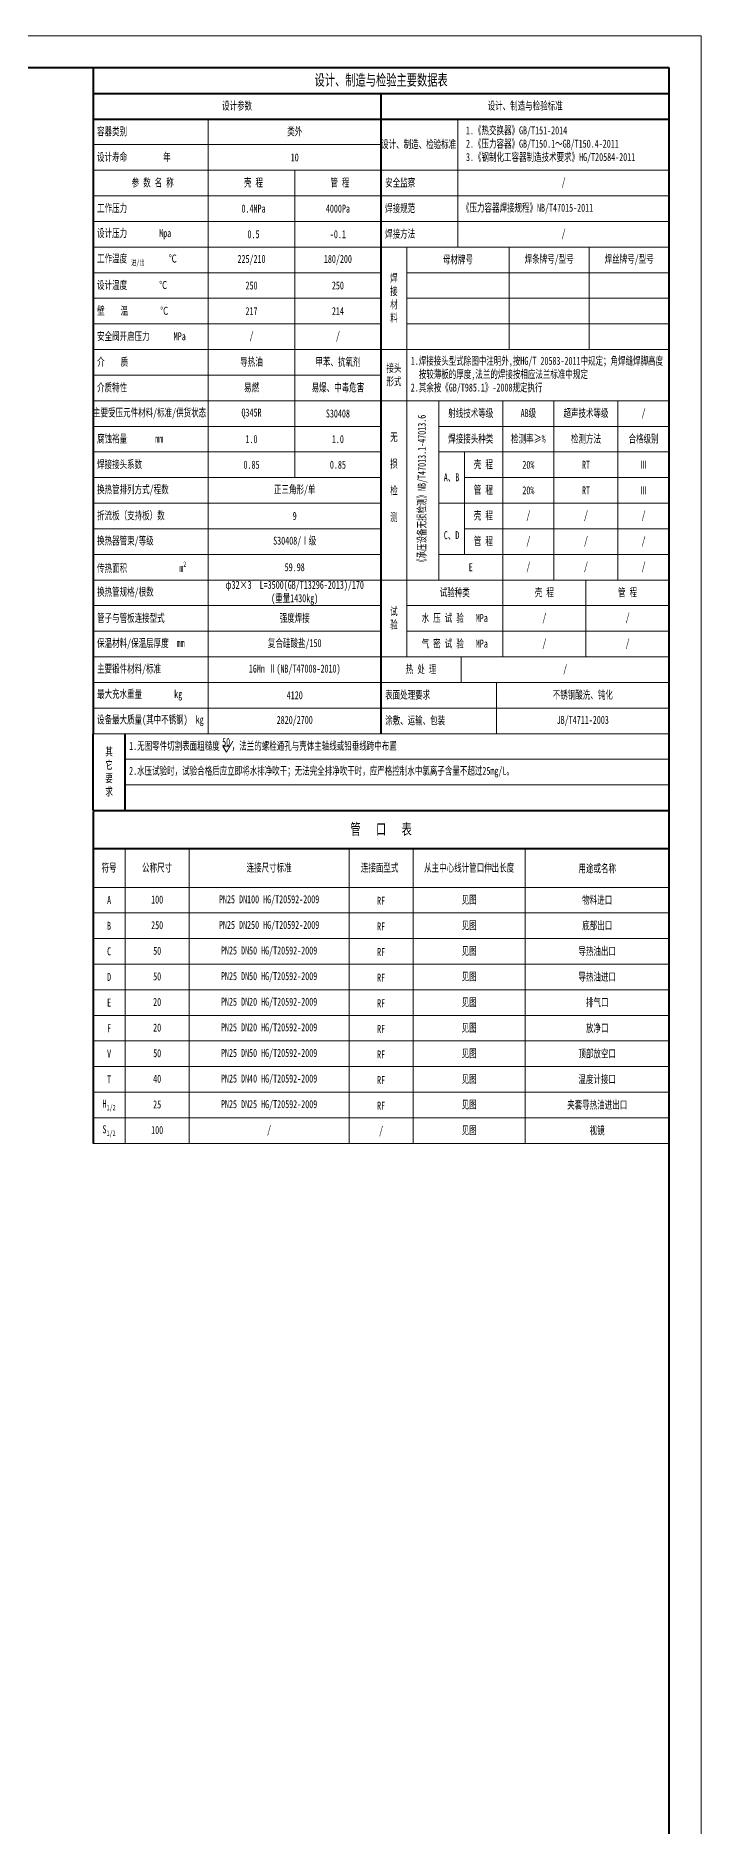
# Model space of a CAD drawing. Header units: millimetres. Extents: x 18786 to 26278, y -7394 to 15571.
# Drawn here: x 19172 to 19380, y -7113 to -6554 of the extents above; entities that cross this region are included whole.
import ezdxf

# ---------------------------------------------------------------- set-up
doc = ezdxf.new("R2010")
doc.units = ezdxf.units.MM
for name, color, linetype, lineweight in [('文字', 6, 'Continuous', 13), ('粗实线', 7, 'Continuous', 40), ('细实线', 3, 'Continuous', 13), ('辅助线', 4, 'Continuous', 13)]:
    doc.layers.add(name, color=color, linetype=linetype, lineweight=lineweight)
doc.styles.add('样式1', font='', dxfattribs={"width": 0.67})
doc.styles.get('样式1').set_extended_font_data('NSimSun')

msp = doc.modelspace()

# ---------------------------------------------------------------- linework, layer by layer
at = {"layer": '文字'}
for p, q in [((19230.6956, -6775.8714), (19231.8045, -6777.7921)), ((19230.6956, -6775.8714), (19232.9134, -6775.8714)), ((19233.8301, -6774.2837), (19231.8045, -6777.7921))]:
    msp.add_line(p, q, dxfattribs=at)
at = {"layer": '粗实线'}
for p, q in [((19370.156, -6563.9873), (18811.156, -6563.9873)), ((19190.156, -6563.9873), (19190.156, -6771.9873)), ((19370.156, -7383.9873), (19370.156, -6563.9873)), ((19190.156, -6571.9873), (19370.156, -6571.9873)), ((19190.156, -6579.9873), (19370.156, -6579.9873)), ((19190.156, -6795.9873), (19190.156, -6771.9873)), ((19200.156, -6795.9873), (19200.156, -6771.9873)), ((19190.156, -6795.9873), (19370.156, -6795.9873)), ((19190.156, -6796.2508), (19190.156, -6899.9873)), ((19370.156, -6807.9873), (19190.156, -6807.9873))]:
    msp.add_line(p, q, dxfattribs=at)
at = {"layer": '粗实线', "ltscale": 0.5}
msp.add_line((19280.156, -6771.9873), (19280.156, -6571.9873), dxfattribs=at)
at = {"layer": '辅助线'}
for p, q in [((19380.156, -6553.9873), (18786.156, -6553.9873)), ((19380.156, -6553.9873), (19380.156, -7393.9873)), ((19226.156, -6771.9873), (19226.156, -6579.9873)), ((19304.156, -6579.9873), (19304.156, -6619.9873)), ((19190.156, -6587.9873), (19280.156, -6587.9873)), ((19190.156, -6595.9873), (19280.156, -6595.9873)), ((19253.156, -6595.9873), (19253.156, -6691.9873)), ((19370.156, -6595.9873), (19280.156, -6595.9873)), ((19190.156, -6603.9873), (19280.156, -6603.9873)), ((19370.156, -6603.9873), (19280.156, -6603.9873)), ((19190.156, -6611.9873), (19370.156, -6611.9873)), ((19190.156, -6619.9873), (19370.156, -6619.9873)), ((19288.156, -6747.9873), (19288.156, -6619.9873)), ((19320.156, -6651.9873), (19320.156, -6619.9873)), ((19345.156, -6651.9873), (19345.156, -6619.9873)), ((19190.156, -6627.9873), (19280.156, -6627.9873)), ((19288.156, -6627.9873), (19370.156, -6627.9873)), ((19190.156, -6635.9873), (19280.156, -6635.9873)), ((19288.156, -6635.9873), (19370.156, -6635.9873)), ((19190.156, -6643.9873), (19280.156, -6643.9873)), ((19288.156, -6643.9873), (19370.156, -6643.9873)), ((19190.156, -6651.9873), (19370.156, -6651.9873)), ((19190.156, -6659.9873), (19280.156, -6659.9873)), ((19190.156, -6667.9873), (19370.156, -6667.9873)), ((19298.156, -6723.9873), (19298.156, -6667.9873)), ((19318.156, -6747.9873), (19318.156, -6667.9873)), ((19334.156, -6723.9873), (19334.156, -6667.9873)), ((19354.156, -6723.9873), (19354.156, -6667.9873)), ((19190.156, -6675.9873), (19280.156, -6675.9873)), ((19298.156, -6675.9873), (19370.156, -6675.9873)), ((19190.156, -6683.9873), (19280.156, -6683.9873)), ((19298.156, -6683.9873), (19370.156, -6683.9873)), ((19306.156, -6715.9873), (19306.156, -6683.9873)), ((19190.156, -6691.9873), (19280.156, -6691.9873)), ((19306.156, -6691.9873), (19370.156, -6691.9873)), ((19190.156, -6699.9873), (19280.156, -6699.9873)), ((19298.156, -6699.9873), (19370.156, -6699.9873)), ((19190.156, -6707.9873), (19280.156, -6707.9873)), ((19306.156, -6707.9873), (19370.156, -6707.9873)), ((19190.156, -6715.9873), (19280.156, -6715.9873)), ((19298.156, -6715.9873), (19370.156, -6715.9873)), ((19190.156, -6723.9873), (19280.156, -6723.9873)), ((19280.156, -6723.9873), (19370.156, -6723.9873)), ((19344.156, -6723.9873), (19344.156, -6747.9873)), ((19190.156, -6731.9873), (19280.156, -6731.9873)), ((19288.156, -6731.9873), (19370.156, -6731.9873)), ((19190.156, -6739.9873), (19280.156, -6739.9873)), ((19288.156, -6739.9873), (19370.156, -6739.9873)), ((19190.156, -6747.9873), (19370.156, -6747.9873)), ((19305.156, -6755.9873), (19305.156, -6747.9873)), ((19190.156, -6755.9873), (19370.156, -6755.9873)), ((19316.156, -6771.9873), (19316.156, -6755.9873)), ((19190.156, -6763.9873), (19370.156, -6763.9873)), ((19190.156, -6771.9873), (19370.156, -6771.9873)), ((19200.156, -6779.9873), (19370.156, -6779.9873)), ((19200.156, -6787.9873), (19370.156, -6787.9873)), ((19200.156, -6807.9873), (19200.156, -6899.9873)), ((19220.156, -6807.9873), (19220.156, -6899.9873)), ((19270.156, -6807.9873), (19270.156, -6899.9873)), ((19290.156, -6899.9873), (19290.156, -6807.9873)), ((19325.156, -6807.9873), (19325.156, -6899.9873)), ((19190.156, -6819.9873), (19370.156, -6819.9873)), ((19190.156, -6827.9873), (19370.156, -6827.9873)), ((19190.156, -6835.9873), (19370.156, -6835.9873)), ((19190.156, -6843.9873), (19370.156, -6843.9873)), ((19190.156, -6851.9873), (19370.156, -6851.9873)), ((19190.156, -6859.9873), (19370.156, -6859.9873)), ((19190.156, -6867.9873), (19370.156, -6867.9873)), ((19190.156, -6875.9873), (19370.156, -6875.9873)), ((19190.156, -6883.9873), (19370.156, -6883.9873)), ((19190.156, -6891.9873), (19370.156, -6891.9873)), ((19190.156, -6899.9873), (19370.156, -6899.9873))]:
    msp.add_line(p, q, dxfattribs=at)

# ---------------------------------------------------------------- texts
at = {"layer": '文字', "style": '样式1'}
for s, insert, char_height, width, attachment_point in [('设计、制造与检验主要数据表', (19280.156, -6567.9873), 3.5, 180, 5), ('设计参数', (19235.156, -6575.9873), 2.5, 90, 5), ('设计、制造与检验标准', (19325.156, -6575.9873), 2.5, 90, 5), (' 容器类别', (19190.156, -6583.9873), 2.5, 36, 4), ('类外 ', (19253.156, -6583.9873), 2.5, 54, 5), ('  1.《热交换器》GB/T151-2014\\P  2.《压力容器》GB/T150.1～GB/T150.4-2011\\P  3.《钢制化工容器制造技术要求》HG/T20584-2011', (19304.156, -6587.9873), 2.5, 65.999998, 4), ('设计、制造、检验标准', (19280.156, -6587.9873), 2.5, 24.000002, 4), (' 设计寿命         年', (19190.156, -6591.9873), 2.5, 36, 4), ('10', (19253.156, -6591.9873), 2.5, 54, 5), (' 参 数 名 称', (19208.156, -6599.9873), 2.5, 36, 5), (' 壳 程', (19239.656, -6599.9873), 2.5, 27.000002, 5), (' 管 程', (19266.656, -6599.9873), 2.5, 27.000002, 5), (' 安全监察', (19280.156, -6599.9873), 2.5, 24.000002, 4), ('/', (19337.156, -6599.9873), 2.5, 65.999998, 5), (' 工作压力      ', (19190.156, -6607.9873), 2.5, 36, 4), (' 0.4MPa', (19239.656, -6607.9873), 2.5, 27.000002, 5), ('4000Pa', (19266.656, -6607.9873), 2.5, 27.000002, 5), (' 焊接规范', (19280.156, -6607.9873), 2.5, 24.000002, 4), (' 《压力容器焊接规程》NB/T47015-2011 ', (19304.156, -6607.9873), 2.5, 65.999998, 4), (' 设计压力        Mpa', (19190.156, -6615.9873), 2.5, 36, 4), (' 0.5', (19239.656, -6615.9873), 2.5, 27.000002, 5), ('-0.1', (19266.656, -6615.9873), 2.5, 27.000002, 5), (' 焊接方法', (19280.156, -6615.9873), 2.5, 24.000002, 4), ('/', (19337.156, -6615.9873), 2.5, 65.999998, 5), ('\\A1; 工作温度 {\\H0.7x;\\S^ 进\\/出;}      ℃', (19190.156, -6623.9873), 2.5, 36, 4), ('225/210', (19239.656, -6623.9873), 2.5, 27.000002, 5), ('180/200', (19266.656, -6623.9873), 2.5, 27.000002, 5), ('母材牌号', (19304.156, -6623.9873), 2.5, 32, 5), ('焊条牌号/型号', (19332.656, -6623.9873), 2.5, 25, 5), ('焊丝牌号/型号', (19357.656, -6623.9873), 2.5, 25, 5), (' 设计温度        ℃', (19190.156, -6631.9873), 2.5, 36, 4), ('250', (19239.656, -6631.9873), 2.5, 27.000002, 5), ('250', (19266.656, -6631.9873), 2.5, 27.000002, 5), ('焊\\P接\\P材\\P料', (19284.156, -6635.9873), 2.5, 8, 5), (' 壁    温        ℃', (19190.156, -6639.9873), 2.5, 36, 4), ('217', (19239.656, -6639.9873), 2.5, 27.000002, 5), ('214', (19266.656, -6639.9873), 2.5, 27.000002, 5), (' 安全阀开启压力      MPa', (19190.156, -6647.9873), 2.5, 36, 4), ('/', (19239.656, -6647.9873), 2.5, 27.000002, 5), ('/', (19266.656, -6647.9873), 2.5, 27.000002, 5), (' 介    质', (19190.156, -6655.9873), 2.5, 36, 4), ('导热油', (19239.656, -6655.9873), 2.5, 27.000002, 5), ('甲苯、抗氧剂', (19266.656, -6655.9873), 2.5, 27.000002, 5), (' 1.焊接接头型式除图中注明外,按HG/T 20583-2011中规定；角焊缝焊脚高度\\P   按较薄板的厚度,法兰的焊接按相应法兰标准中规定\\P 2.其余按《GB/T985.1》-2008规定执行', (19288.156, -6659.9873), 2.5, 81.999999, 4), ('接头\\P形式', (19284.156, -6659.9873), 2.5, 8, 5), (' 介质特性', (19190.156, -6663.9873), 2.5, 36, 4), ('易燃', (19239.656, -6663.9873), 2.5, 27.000002, 5), ('易爆、中毒危害', (19266.656, -6663.9873), 2.5, 27.000002, 5), ('主要受压元件材料/标准/供货状态', (19190.156, -6671.9873), 2.5, 36, 4), ('Q345R', (19239.656, -6671.9873), 2.5, 27.000002, 5), ('S30408', (19266.656, -6671.9873), 2.5, 27.000002, 5), ('射线技术等级', (19308.156, -6671.9873), 2.5, 20, 5), ('AB级', (19326.156, -6671.9873), 2.5, 15.999999, 5), ('超声技术等级', (19344.156, -6671.9873), 2.5, 20, 5), ('/', (19362.156, -6671.9873), 2.5, 15.999999, 5), (' 腐蚀裕量       mm', (19190.156, -6679.9873), 2.5, 36, 4), ('1.0', (19239.656, -6679.9873), 2.5, 27.000002, 5), ('1.0', (19266.656, -6679.9873), 2.5, 27.000002, 5), ('无\\P\\P损\\P\\P检\\P\\P测', (19284.156, -6691.9873), 2.5, 8, 5), ('焊接接头种类', (19308.156, -6679.9873), 2.5, 20, 5), ('检测率≥%', (19326.156, -6679.9873), 2.5, 15.999999, 5), ('检测方法', (19344.156, -6679.9873), 2.5, 20, 5), ('合格级别', (19362.156, -6679.9873), 2.5, 15.999999, 5), (' 焊接接头系数', (19190.156, -6687.9873), 2.5, 36, 4), ('0.85', (19239.656, -6687.9873), 2.5, 27.000002, 5), ('0.85', (19266.656, -6687.9873), 2.5, 27.000002, 5), ('壳 程', (19312.111, -6687.9873), 2.5, 11.910027, 5), ('20%', (19326.156, -6687.9873), 2.5, 15.999999, 5), ('RT', (19344.156, -6687.9873), 2.5, 20, 5), ('Ⅲ', (19362.156, -6687.9873), 2.5, 15.999999, 5), (' 换热管排列方式/程数', (19190.156, -6695.9873), 2.5, 36, 4), ('正三角形/单', (19253.156, -6695.9873), 2.5, 54, 5), ('A、B', (19302.156, -6691.9873), 2.5, 8, 5), ('管 程', (19312.111, -6695.9873), 2.5, 11.910027, 5), ('20%', (19326.156, -6695.9873), 2.5, 15.999999, 5), ('RT', (19344.156, -6695.9873), 2.5, 20, 5), ('Ⅲ', (19362.156, -6695.9873), 2.5, 15.999999, 5), (' 折流板（支持板）数', (19190.156, -6703.9873), 2.5, 36, 4), ('9', (19253.156, -6703.9873), 2.5, 54, 5), ('壳 程', (19312.111, -6703.9873), 2.5, 11.910027, 5), ('/', (19326.156, -6703.9873), 2.5, 15.999999, 5), ('/', (19344.156, -6703.9873), 2.5, 20, 5), ('/', (19362.156, -6703.9873), 2.5, 15.999999, 5), (' 换热器管束/等级', (19190.156, -6711.9873), 2.5, 36, 4), ('S30408/Ⅰ级', (19253.156, -6711.9873), 2.5, 54, 5), ('\\PC、D', (19302.156, -6707.9873), 2.5, 8, 5), ('管 程', (19312.111, -6711.9873), 2.5, 11.910027, 5), ('/', (19326.156, -6711.9873), 2.5, 15.999999, 5), ('/', (19344.156, -6711.9873), 2.5, 20, 5), ('/', (19362.156, -6711.9873), 2.5, 15.999999, 5), ('\\A1; 传热面积             m{\\H0.7x;\\S2^ ;}', (19190.156, -6719.9873), 2.5, 36, 4), ('59.98', (19253.156, -6719.9873), 2.5, 54, 5), ('E', (19308.156, -6719.9873), 2.5, 20, 5), ('/', (19326.156, -6719.9873), 2.5, 15.999999, 5), ('/', (19344.156, -6719.9873), 2.5, 20, 5), ('/', (19362.156, -6719.9873), 2.5, 15.999999, 5), (' 换热管规格/根数', (19190.156, -6727.9873), 2.5, 36, 4), ('试验种类', (19303.156, -6727.9873), 2.5, 30, 5), ('壳 程', (19331.156, -6727.9873), 2.5, 25.999999, 5), ('管 程', (19357.156, -6727.9873), 2.5, 25.999999, 5), ('试\\P验', (19284.156, -6735.9873), 2.5, 8, 5), (' 管子与管板连接型式', (19190.156, -6735.9873), 2.5, 36, 4), ('强度焊接', (19253.156, -6735.9873), 2.5, 54, 5), ('水 压 试 验   MPa', (19303.156, -6735.9873), 2.5, 30, 5), ('/', (19331.156, -6735.9873), 2.5, 25.999999, 5), ('/', (19357.156, -6735.9873), 2.5, 25.999999, 5), (' 保温材料/保温层厚度  mm', (19190.156, -6743.9873), 2.5, 36, 4), ('复合硅酸盐/150', (19253.156, -6743.9873), 2.5, 54.000001, 5), ('气 密 试 验   MPa', (19303.156, -6743.9873), 2.5, 30, 5), ('/', (19331.156, -6743.9873), 2.5, 25.999999, 5), ('/', (19357.156, -6743.9873), 2.5, 25.999999, 5), (' 主要锻件材料/标准', (19190.156, -6751.9873), 2.5, 36, 4), ('16Mn Ⅱ(NB/T47008-2010)', (19253.156, -6751.9873), 2.5, 54, 5), ('热 处 理', (19292.656, -6751.9873), 2.5, 25.000001, 5), ('/', (19337.656, -6751.9873), 2.5, 64.999999, 5), (' 最大充水重量        kg', (19190.156, -6759.9873), 2.5, 36, 4), ('4120', (19253.156, -6759.9873), 2.5, 54, 5), (' 表面处理要求', (19280.156, -6759.9873), 2.5, 35.999999, 4), ('不锈钢酸洗、钝化', (19343.156, -6759.9873), 2.5, 54.000001, 5), (' 涂敷、运输、包装', (19280.156, -6767.9873), 2.5, 35.999999, 4), ('JB/T4711-2003', (19343.156, -6767.9873), 2.5, 54.000001, 5), ('其\\P它\\P要\\P求', (19195.156, -6783.9873), 2.5, 9.999999, 5), (' 1.无图零件切割表面粗糙度   ，法兰的螺栓通孔与壳体主轴线或铅垂线跨中布置', (19200.156, -6775.9873), 2.5, 170, 4), ('50', (19231.726, -6774.5989), 2.5, 2.060802, 5), (' 2.水压试验时，试验合格后应立即将水排净吹干；无法完全排净吹干时，应严格控制水中氯离子含量不超过25mg/L。', (19200.156, -6783.9873), 2.5, 170, 4), ('管   口   表', (19280.156, -6801.9873), 3.5, 180, 5), ('符号', (19195.156, -6813.9873), 2.5, 10, 5), ('公称尺寸', (19210.156, -6813.9873), 2.5, 20, 5), ('连接尺寸标准', (19245.156, -6813.9873), 2.5, 50, 5), ('从主中心线计管口伸出长度', (19307.656, -6813.9873), 2.5, 35, 5), ('用途或名称', (19347.6853, -6814.233), 2.5, 45, 5), ('A', (19195.156, -6823.9873), 2.5, 10, 5), ('100', (19210.1758, -6823.8144), 2.5, 20, 5), ('PN25 DN100 HG/T20592-2009', (19245.156, -6824.0169), 2.5, 50, 5), ('RF', (19280.156, -6824.1982), 2.5, 20, 5), ('见图', (19307.656, -6823.9873), 2.5, 35, 5), ('物料进口', (19347.6607, -6824.0625), 2.5, 45, 5), ('B', (19195.156, -6831.9873), 2.5, 10, 5), ('250', (19210.1758, -6831.8144), 2.5, 20, 5), ('PN25 DN250 HG/T20592-2009', (19245.156, -6832.0169), 2.5, 50, 5), ('RF', (19280.156, -6832.1982), 2.5, 20, 5), ('见图', (19307.656, -6831.9873), 2.5, 35, 5), ('\\pt7.5;底部出口', (19347.6607, -6832.0625), 2.5, 45, 5), ('C', (19195.156, -6839.9873), 2.5, 10, 5), ('50', (19210.1758, -6839.8144), 2.5, 20, 5), ('PN25 DN50 HG/T20592-2009', (19245.156, -6840.0169), 2.5, 50, 5), ('RF', (19280.156, -6840.1982), 2.5, 20, 5), ('见图', (19307.656, -6839.9873), 2.5, 35, 5), ('\\pt7.5;导热油出口', (19347.6607, -6840.0625), 2.5, 45, 5), ('D', (19195.156, -6847.9873), 2.5, 10, 5), ('50', (19210.1758, -6847.8144), 2.5, 20, 5), ('PN25 DN50 HG/T20592-2009', (19245.156, -6848.0169), 2.5, 50, 5), ('RF', (19280.156, -6848.1982), 2.5, 20, 5), ('见图', (19307.656, -6847.9873), 2.5, 35, 5), ('导热油进口', (19347.6607, -6848.0625), 2.5, 45, 5), ('E', (19195.156, -6855.9873), 2.5, 10, 5), ('20', (19210.1758, -6855.8144), 2.5, 20, 5), ('PN25 DN20 HG/T20592-2009', (19245.156, -6856.0169), 2.5, 50, 5), ('RF', (19280.156, -6856.1982), 2.5, 20, 5), ('见图', (19307.656, -6855.9873), 2.5, 35, 5), ('排气口', (19347.6607, -6856.0625), 2.5, 45, 5), ('PN25 DN20 HG/T20592-2009', (19245.156, -6864.0169), 2.5, 50, 5), ('放净口', (19347.6607, -6864.0625), 2.5, 45, 5), ('F', (19195.156, -6863.9873), 2.5, 10, 5), ('20', (19210.1758, -6863.8144), 2.5, 20, 5), ('RF', (19280.156, -6864.1982), 2.5, 20, 5), ('见图', (19307.656, -6863.9873), 2.5, 35, 5), ('V', (19195.156, -6871.9873), 2.5, 10, 5), ('50', (19210.1758, -6871.8144), 2.5, 20, 5), ('PN25 DN50 HG/T20592-2009', (19245.156, -6872.0169), 2.5, 50, 5), ('RF', (19280.156, -6872.1982), 2.5, 20, 5), ('见图', (19307.656, -6871.9873), 2.5, 35, 5), ('顶部放空口', (19347.6607, -6872.0625), 2.5, 45, 5), ('T', (19195.156, -6879.9873), 2.5, 10, 5), ('40', (19210.1758, -6879.8144), 2.5, 20, 5), ('PN25 DN40 HG/T20592-2009', (19245.156, -6880.0169), 2.5, 50, 5), ('RF', (19280.156, -6880.1982), 2.5, 20, 5), ('见图', (19307.656, -6879.9873), 2.5, 35, 5), ('温度计接口', (19347.6607, -6880.0625), 2.5, 45, 5), ('\\A1;H{\\H0.7x;\\S^ 1\\/2;}', (19195.156, -6887.9873), 2.5, 10, 5), ('25', (19210.1758, -6887.8144), 2.5, 20, 5), ('PN25 DN25 HG/T20592-2009', (19245.156, -6888.0169), 2.5, 50, 5), ('RF', (19280.156, -6888.1982), 2.5, 20, 5), ('见图', (19307.656, -6887.9873), 2.5, 35, 5), ('夹套导热油进出口', (19347.6607, -6888.0625), 2.5, 45, 5), ('\\A1;S{\\H0.7x;\\S^ 1\\/2;}', (19195.156, -6895.9873), 2.5, 10, 5), ('100', (19210.1758, -6895.8144), 2.5, 20, 5), ('/', (19245.156, -6896.0169), 2.5, 50, 5), ('/', (19280.156, -6896.1982), 2.5, 20, 5), ('见图', (19307.656, -6895.9873), 2.5, 35, 5), ('视镜', (19347.6607, -6896.0625), 2.5, 45, 5)]:
    msp.add_mtext(s, dxfattribs=dict(at, insert=insert, char_height=char_height, width=width, attachment_point=attachment_point))
at = {"layer": '文字', "insert": (19293.156, -6695.9873), "char_height": 2.5, "width": 56, "attachment_point": 5, "rotation": 90, "style": '样式1'}
msp.add_mtext('《承压设备无损检测》NB/T47013.1-47013.6', dxfattribs=at)
at = {"layer": '文字', "insert": (19279.6878, -6813.9873), "char_height": 2.5, "attachment_point": 5, "style": '样式1'}
msp.add_mtext('连接面型式', dxfattribs=at)
at = {"layer": '细实线', "char_height": 2.5, "style": '样式1'}
for s, insert, width, attachment_point in [('φ32×3  L=3500(GB/T13296-2013)/170\\P(重量1430kg)', (19253.156, -6727.9873), 54, 5), (' 设备最大质量(其中不锈钢)  kg', (19190.156, -6767.9873), 36, 4), ('\\A1;2820/2700', (19253.156, -6767.9873), 54, 5)]:
    msp.add_mtext(s, dxfattribs=dict(at, insert=insert, width=width, attachment_point=attachment_point))

doc.saveas('drawing.dxf')
